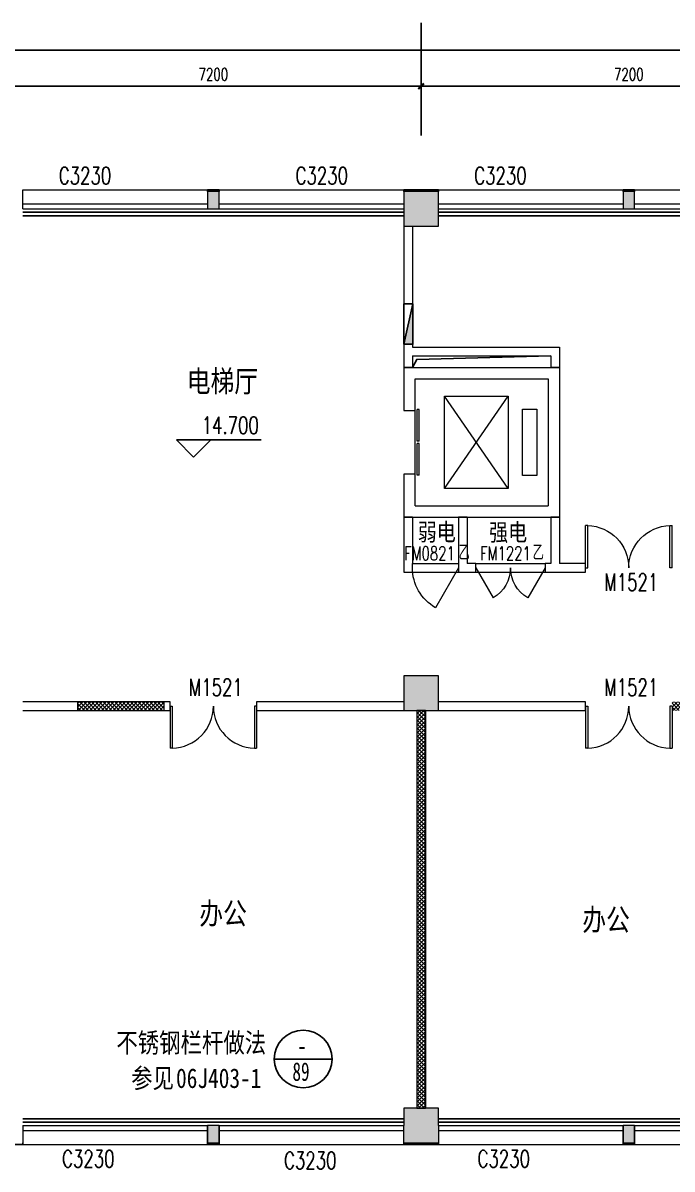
# Model space of a CAD drawing. Header units: millimetres. Extents: x 164760 to 3716174, y -1766400 to 11969.
# Drawn here: x 3496180 to 3507430, y -1572316 to -1552439 of the extents above; entities that cross this region are included whole.
import ezdxf
from ezdxf.enums import TextEntityAlignment as Align

# ---------------------------------------------------------------- set-up
doc = ezdxf.new("R2010")
doc.units = ezdxf.units.MM
doc.header["$LTSCALE"] = 1000
doc.layers.get('0').update_dxf_attribs({"color": 253, "linetype": 'CONTINUOUS'})
doc.layers.get('Defpoints').update_dxf_attribs({"color": 250, "linetype": 'CONTINUOUS', "lineweight": 0})
for name, color, linetype in [('3', 253, 'CONTINUOUS'), ('AXIS', 253, 'CONTINUOUS'), ('DIM_ELEV', 253, 'CONTINUOUS'), ('DIM_IDEN', 253, 'CONTINUOUS'), ('DIM_SYMB', 253, 'CONTINUOUS'), ('PUB_TEXT', 253, 'CONTINUOUS'), ('SURFACE', 253, 'CONTINUOUS'), ('w-消火栓', 253, 'CONTINUOUS'), ('WINDOW_TEXT', 253, 'CONTINUOUS')]:
    doc.layers.add(name, color=color, linetype=linetype)
for name, color, linetype, lineweight in [('COLUMN', 253, 'CONTINUOUS', 0), ('PUB_HATCH', 253, 'CONTINUOUS', 0), ('RC-Modelling【天花造型】', 253, 'CONTINUOUS', 0), ('STAIR', 253, 'CONTINUOUS', 0), ('WALL', 253, 'CONTINUOUS', 0), ('Wall【墙体】', 253, 'CONTINUOUS', 0), ('WINDOW', 253, 'CONTINUOUS', 0)]:
    doc.layers.add(name, color=color, linetype=linetype, lineweight=lineweight)
doc.styles.add('-宋体', font='', dxfattribs={"width": 0.8})
doc.styles.add('_TCH_DIM', font='SIMPLEX', dxfattribs={"bigfont": 'GBCBIG'})
doc.styles.add('_TCH_DIM_T3', font='SIMPLEX', dxfattribs={"width": 0.705882, "bigfont": 'GBCBIG'})
doc.styles.add('_TCH_WINDOW', font='SIMPLEX', dxfattribs={"bigfont": 'GBCBIG'})
doc.styles.get("Standard").update_dxf_attribs({"font": 'GBENOR', "bigfont": 'GBCBIG'})
doc.styles.add('宋体', font='', dxfattribs={"width": 0.7})
doc.styles.get('-宋体').set_extended_font_data('SimSun')
doc.styles.get('宋体').set_extended_font_data('SimSun')
doc.dimstyles.new('_TCH_ARCH&&100', dxfattribs={"dimtxt": 212.5, "dimasz": 100, "dimexe": 250, "dimexo": 300, "dimgap": 100, "dimtad": 1, "dimdec": 0, "dimzin": 0, "dimdsep": 46, "dimtxsty": '_TCH_DIM_T3', "dimblk": 'ARCHTICK', "dimcen": 0.09, "dimclrt": 7, "dimazin": 2, "dimtfac": 1, "dimtdec": 0, "dimtix": 1, "dimtmove": 2, "dimatfit": 3, "dimtolj": 1, "dimtzin": 0, "dimarcsym": 0})

# ---------------------------------------------------------------- blocks, each defined once
blk = doc.blocks.new('$QC001_5')
blk.add_line((-325, 200), (325, 0))
blk.add_lwpolyline([(325, 0), (325, 200), (-325, 200), (-325, 0)], close=True)
blk.add_solid([(-325, 200), (325, 200), (-325, 200), (325, 0)])
at = {"flags": 1}
for tag in ['UNIT', 'WHAT', 'SPEC']:
    blk.add_attdef(tag, (0, 0), '', height=0.001, dxfattribs=at)
blk = doc.blocks.new('$DorLib2D$00000002')
for p, q in [((-0.5, 0), (-0.5, 0.4875)), ((-0.475, 0.4875), (-0.5, 0.4875)), ((-0.475, 0), (-0.475, 0.4875)), ((0.475, 0), (0.475, 0.4875)), ((0.475, 0.4875), (0.5, 0.4875)), ((0.5, 0), (0.5, 0.4875)), ((-0.5, 0), (-0.475, 0)), ((0.5, 0), (0.475, 0))]:
    blk.add_line(p, q)
at = {"lineweight": 13}
for centre, start, end in [((-0.4875, 0), 0, 88.53072), ((0.4875, 0), 91.46928, 180)]:
    blk.add_arc(centre, 0.4875, start, end, dxfattribs=at)
blk = doc.blocks.new('$TCHSYS$LDOR22D')
for p, q in [((-0.517, 0.833), (-0.017, 0.833)), ((-0.517, 0.833), (-0.517, 0.667)), ((-0.017, 0.833), (-0.017, 0.667)), ((0.017, 0.833), (0.017, 0.667)), ((0.017, 0.833), (0.517, 0.833)), ((0.517, 0.833), (0.517, 0.667)), ((-0.517, 0.667), (-0.017, 0.667)), ((0.017, 0.667), (0.517, 0.667)), ((-0.5, 0.5), (0.5, 0.5))]:
    blk.add_line(p, q)
blk = doc.blocks.new('$WINLIB2D$00000004')
for p, q in [((-0.5, 0.5), (0.5, 0.5)), ((-0.5, 0.5), (-0.5, -0.5)), ((0.5, -0.5), (0.5, 0.5)), ((-0.5, 0.2406), (0.5, 0.2406)), ((-0.5, -0.5), (0.5, -0.5))]:
    blk.add_line(p, q)
blk = doc.blocks.new('$DorLib2D$00000214')
at = {"color": 0}
blk.add_line((0.5, 0), (0, 0.866), dxfattribs=at)
blk.add_arc((0.5, 0), 1, 120, 180, dxfattribs=at)
blk = doc.blocks.new('$DorLib2D$00000215')
at = {"color": 0}
for p, q in [((-0.5, 0), (-0.25, 0.433)), ((0.5, 0), (0.25, 0.433))]:
    blk.add_line(p, q, dxfattribs=at)
for centre, start, end in [((-0.5, 0), 0, 60), ((0.5, 0), 120, 180)]:
    blk.add_arc(centre, 0.5, start, end, dxfattribs=at)
blk = doc.blocks.new('海龙_0918165925')
at = {"layer": 'PUB_HATCH'}
for points in [[(-28900, -300), (-28700, -300), (-28700, 0), (-28900, 0)], [(-25500, -600), (-24900, -600), (-24900, 0), (-25500, 0)], [(-21700, -300), (-21500, -300), (-21500, 0), (-21700, 0)], [(-25500, -9000), (-24900, -9000), (-24900, -8400), (-25500, -8400)], [(-25500, -16500), (-24900, -16500), (-24900, -15900), (-25500, -15900)], [(-28900, -16500), (-28700, -16500), (-28700, -16200), (-28900, -16200)], [(-21700, -16500), (-21500, -16500), (-21500, -16200), (-21700, -16200)]]:
    blk.add_hatch(color=256, dxfattribs=at).paths.add_polyline_path(points)
at = {"layer": 'COLUMN'}
for p, q in [((-24900, 0), (-25500, 0)), ((-25500, -300), (-25500, -600)), ((-24900, -600), (-24900, -300)), ((-25500, -600), (-24900, -600)), ((-24900, -8400), (-25500, -8400)), ((-25500, -8400), (-25500, -9000)), ((-24900, -9000), (-24900, -8400)), ((-25500, -9000), (-24900, -9000)), ((-24900, -15900), (-25500, -15900)), ((-25500, -15900), (-25500, -16200)), ((-24900, -16200), (-24900, -15900)), ((-25500, -16500), (-24900, -16500))]:
    blk.add_line(p, q, dxfattribs=at)
blk = doc.blocks.new('_ArchTick')
at = {"color": 2, "linetype": 'ByBlock', "const_width": 0.4}
blk.add_lwpolyline([(-0.5, -0.5), (0.5, 0.5)], dxfattribs=at)
blk = doc.blocks.new('*D607')
at = {"layer": 'AXIS', "color": 0, "lineweight": -2, "transparency": 16777216}
for p, q in [((3503080, -1554394), (3503080, -1553288)), ((3510280, -1554394), (3510280, -1553288)), ((3503080, -1553538), (3510280, -1553538))]:
    blk.add_line(p, q, dxfattribs=at)
at = {"layer": 'Defpoints', "color": 0, "transparency": 16777216}
for p in [(3510280, -1553538), (3503080, -1554694), (3510280, -1554694)]:
    blk.add_point(p, dxfattribs=at)
at = {"layer": 'AXIS', "color": 0, "lineweight": -2, "transparency": 16777216, "xscale": 100, "yscale": 100, "zscale": 100, "rotation": 180}
blk.add_blockref('_ArchTick', (3503080, -1553538), dxfattribs=at)
at = {"layer": 'AXIS', "color": 0, "lineweight": -2, "transparency": 16777216, "xscale": 100, "yscale": 100, "zscale": 100}
blk.add_blockref('_ArchTick', (3510280, -1553538), dxfattribs=at)
at = {"layer": 'AXIS', "color": 7, "transparency": 16777216, "insert": (3506680, -1553332), "char_height": 212.5, "attachment_point": 5, "style": '_TCH_DIM_T3'}
blk.add_mtext('\\A1;7200', dxfattribs=at)
blk = doc.blocks.new('*D608')
at = {"layer": 'AXIS', "color": 0, "lineweight": -2, "transparency": 16777216}
for p, q in [((3495880, -1554394), (3495880, -1553288)), ((3503080, -1554394), (3503080, -1553288)), ((3495880, -1553538), (3503080, -1553538))]:
    blk.add_line(p, q, dxfattribs=at)
at = {"layer": 'Defpoints', "color": 0, "transparency": 16777216}
for p in [(3503080, -1553538), (3495880, -1554694), (3503080, -1554694)]:
    blk.add_point(p, dxfattribs=at)
at = {"layer": 'AXIS', "color": 0, "lineweight": -2, "transparency": 16777216, "xscale": 100, "yscale": 100, "zscale": 100, "rotation": 180}
blk.add_blockref('_ArchTick', (3495880, -1553538), dxfattribs=at)
at = {"layer": 'AXIS', "color": 0, "lineweight": -2, "transparency": 16777216, "xscale": 100, "yscale": 100, "zscale": 100}
blk.add_blockref('_ArchTick', (3503080, -1553538), dxfattribs=at)
at = {"layer": 'AXIS', "color": 7, "transparency": 16777216, "insert": (3499480, -1553332), "char_height": 212.5, "attachment_point": 5, "style": '_TCH_DIM_T3'}
blk.add_mtext('\\A1;7200', dxfattribs=at)
blk = doc.blocks.new('*D623')
at = {"layer": 'AXIS', "color": 0, "lineweight": -2, "transparency": 16777216}
for p, q in [((3481180, -1554433), (3481180, -1552663)), ((3575380, -1554433), (3575380, -1552663)), ((3481180, -1552913), (3575380, -1552913))]:
    blk.add_line(p, q, dxfattribs=at)
at = {"layer": 'Defpoints', "color": 0, "transparency": 16777216}
for p in [(3575380, -1552913), (3481180, -1554733), (3575380, -1554733)]:
    blk.add_point(p, dxfattribs=at)
at = {"layer": 'AXIS', "color": 0, "lineweight": -2, "transparency": 16777216, "xscale": 100, "yscale": 100, "zscale": 100, "rotation": 180}
blk.add_blockref('_ArchTick', (3481180, -1552913), dxfattribs=at)
at = {"layer": 'AXIS', "color": 0, "lineweight": -2, "transparency": 16777216, "xscale": 100, "yscale": 100, "zscale": 100}
blk.add_blockref('_ArchTick', (3575380, -1552913), dxfattribs=at)
at = {"layer": 'AXIS', "color": 7, "transparency": 16777216, "insert": (3528280, -1552707), "char_height": 212.5, "attachment_point": 5, "style": '_TCH_DIM_T3'}
blk.add_mtext('\\A1;94200', dxfattribs=at)
blk = doc.blocks.new('海龙_0926164331')
at = {"layer": 'AXIS'}
blk.add_line((-25170.3, -2397.2), (-25170.3, -800), dxfattribs=at)
for p1, p2, distance, picture, middle in [((-47070.3, -3094), (47129.7, -3094), 1819.8, '*D623', (29.7, -1067.9)), ((-32370.3, -3054.5), (-25170.3, -3054.5), 1155.3, '*D608', (-28770.3, -1693)), ((-25170.3, -3054.5), (-17970.3, -3054.5), 1155.3, '*D607', (-21570.3, -1693))]:
    dim = blk.add_aligned_dim(p1=p1, p2=p2, distance=distance, dimstyle='_TCH_ARCH&&100', dxfattribs=at)
    dim.commit()
    dim.dimension.update_dxf_attribs({"geometry": picture, "text_midpoint": middle, "insert": (-3528250.3, 1551639)})

msp = doc.modelspace()

# ---------------------------------------------------------------- hatches: boundary and pattern name
at = {"layer": 'RC-Modelling【天花造型】'}
h = msp.add_hatch(dxfattribs=at)
h.set_pattern_fill('ANSI37', color=1, scale=15)
h.set_pattern_definition([(45, (3880661.28, -1406196.814), (-33.6759605, 33.6759605), []), (135, (3880661.28, -1406196.814), (-33.6759605, -33.6759605), [])])
h.paths.add_polyline_path([(3536251.4, -1564212.1), (3537751.4, -1564212.1), (3537751.4, -1564362.1), (3536251.4, -1564362.1)])
h.paths.add_polyline_path([(3527313.1, -1564362.1), (3525813.1, -1564362.1), (3525813.1, -1564212.1), (3527313.1, -1564212.1)])
h.paths.add_polyline_path([(3522005.6, -1564362.1), (3523505.6, -1564362.1), (3523505.6, -1564212.1), (3522005.6, -1564212.1)])
h.paths.add_polyline_path([(3513209.8, -1564212.1), (3514630, -1564212.1), (3514630, -1564362.1), (3513209.8, -1564362.1)])
h.paths.add_polyline_path([(3507430, -1564212.1), (3508868.3, -1564212.1), (3508868.3, -1564362.1), (3507430, -1564362.1)])
h.paths.add_polyline_path([(3497128.2, -1564362.1), (3498628.2, -1564362.1), (3498628.2, -1564212.1), (3497128.2, -1564212.1)])
h.paths.add_polyline_path([(3493755, -1564362.1), (3495580, -1564362.1), (3495580, -1564212.1), (3493755, -1564212.1)])
h.paths.add_polyline_path([(3481780, -1564212.1), (3483743.5, -1564212.1), (3483743.5, -1564362.1), (3481780, -1564362.1)])
h.paths.add_polyline_path([(3484980, -1561812.1), (3484930, -1561812.1), (3484930, -1561962.1), (3484980, -1561962.1)])
h.paths.add_polyline_path([(3484030, -1561812.1), (3483930.5, -1561812.1), (3483930.5, -1560537.1), (3483930.5, -1559812.1), (3483330.5, -1559812.1), (3483330.5, -1558662.1), (3481380, -1558662.1), (3481380, -1558812.1), (3483180.5, -1558812.1), (3483180.5, -1559887.1), (3483180.5, -1560012.1), (3483180.5, -1560612.1), (3483780.5, -1560612.1), (3483780.5, -1561812.1), (3482880.5, -1561812.1), (3482880.5, -1561962.1), (3483855.5, -1561962.1), (3484030, -1561962.1)])
h.paths.add_polyline_path([(3483387.4, -1560047.7), (3483780.5, -1559962.1), (3483330.5, -1559962.1), (3483330.5, -1560012.1), (3483330.5, -1560462.1)], flags=16)
h.paths.add_polyline_path([(3481980.5, -1561812.1), (3481780, -1561812.1), (3481780, -1561962.1), (3481980.5, -1561962.1)], flags=17)
h.paths.add_polyline_path([(3495955, -1555962.1), (3495805, -1555962.1), (3495805, -1561962.1), (3495955, -1561962.1)])
h.paths.add_polyline_path([(3513780, -1561812.1), (3513730, -1561812.1), (3513730, -1561887.1), (3513730, -1561962.1), (3513780, -1561962.1)])
h.paths.add_polyline_path([(3512680.5, -1560537.1), (3512680.2, -1559812.1), (3512080.5, -1559812.1), (3512080.5, -1558662.1), (3510130, -1558662.1), (3510130, -1558812.1), (3511930.5, -1558812.1), (3511930.5, -1559887.1), (3511930.5, -1560012.1), (3511930.5, -1560612.1), (3512530.5, -1560612.1), (3512530.5, -1561812.1), (3511679.5, -1561812.1), (3511679.5, -1561962.1), (3512605.5, -1561962.1), (3512830, -1561962.1), (3512830, -1561812.1), (3512680.5, -1561812.1)])
h.paths.add_polyline_path([(3512530.2, -1560462.1), (3512080.2, -1560462.1), (3512080.5, -1560460.3), (3512080.5, -1560012.1), (3512080.5, -1559962.1), (3512530.2, -1559962.1)], flags=16)
h.paths.add_polyline_path([(3510779.5, -1561812.1), (3510130, -1561812.1), (3510130, -1561962.1), (3510130, -1561962.1), (3510779.5, -1561962.1)])
h.paths.add_polyline_path([(3510130, -1563612.4), (3510055, -1563612.4), (3509980, -1563612.4), (3509980, -1563762.1), (3510130, -1563762.1)])
h.paths.add_polyline_path([(3510130, -1561962.1), (3509980, -1561962.1), (3509980, -1562112.4), (3510055, -1562112.4), (3510130, -1562112.4)])
h.paths.add_polyline_path([(3517938.6, -1561812.1), (3519036.8, -1561812.1), (3519036.8, -1561962.1), (3517938.6, -1561962.1)])
h.paths.add_polyline_path([(3524755, -1555962.1), (3524605, -1555962.1), (3524605, -1561962.1), (3524755, -1561962.1)])
h.paths.add_polyline_path([(3546205, -1561812.1), (3543430, -1561812.1), (3543430, -1561962.1), (3546205, -1561962.1)])
h.paths.add_polyline_path([(3541930, -1561812.1), (3539155, -1561812.1), (3539155, -1555962.1), (3539005, -1555962.1), (3539005, -1561812.1), (3538405, -1561812.1), (3538405, -1561962.1), (3539080, -1561962.1), (3541930, -1561962.1)])
h.paths.add_polyline_path([(3535555, -1563762.1), (3535405, -1563762.1), (3535405, -1564212.1), (3535555, -1564212.1)])
h.paths.add_polyline_path([(3535555, -1561962.1), (3536905, -1561962.1), (3536905, -1561812.1), (3535480, -1561812.1), (3534280, -1561812.1), (3534280, -1561962.1), (3535405, -1561962.1), (3535405, -1562262.1), (3535555, -1562262.1)])
h.paths.add_polyline_path([(3535405, -1564362.1), (3535405, -1571562.1), (3535555, -1571562.1), (3535555, -1564362.1)])
h.paths.add_polyline_path([(3517405, -1564362.1), (3517405, -1571262.1), (3517555, -1571262.1), (3517555, -1564362.1)])
h.paths.add_polyline_path([(3503005, -1564362.1), (3503005, -1571262.1), (3503155, -1571262.1), (3503155, -1564362.1)])
h.paths.add_polyline_path([(3488605, -1564362.1), (3488605, -1571262.1), (3488755, -1571262.1), (3488755, -1564362.1)])

# ---------------------------------------------------------------- linework, layer by layer
at = {"layer": '3'}
for p, q in [((3502780, -1555722.1), (3496180, -1555722.1)), ((3509980, -1555722.1), (3503380, -1555722.1)), ((3502780, -1555782.1), (3496180, -1555782.1)), ((3509980, -1555782.1), (3503380, -1555782.1))]:
    msp.add_line(p, q, dxfattribs=at)
for points in [[(3502930, -1558412.1), (3503004, -1558275.9), (3505330, -1558212.1)], [(3496180, -1571442.1), (3502780, -1571442.1)], [(3503380, -1571442.1), (3509980, -1571442.1)], [(3496180, -1571502.1), (3502780, -1571502.1)], [(3503380, -1571502.1), (3509980, -1571502.1)]]:
    msp.add_lwpolyline(points, dxfattribs=at)
at = {"layer": 'DIM_ELEV'}
for p, q in [((3499138.8, -1559970.5), (3498838.8, -1559670.5)), ((3498838.8, -1559670.5), (3500307.7, -1559670.5)), ((3499138.8, -1559970.5), (3499438.8, -1559670.5))]:
    msp.add_line(p, q, dxfattribs=at)
at = {"layer": 'DIM_IDEN'}
msp.add_line((3501536.7, -1570407.4), (3500536.7, -1570407.4), dxfattribs=at)
msp.add_circle((3501036.7, -1570407.4), 500, dxfattribs=at)
at = {"layer": 'DIM_SYMB'}
msp.add_lwpolyline([(3500536.7, -1570407.4, 0, 0, 0), (3497290.1, -1570407.4, 0, 0, 0), (3497290.1, -1571207.2, 80, 0, 0), (3497290.1, -1571507.2, 0, 0, 0)], format="xyseb", dxfattribs=at)
at = {"layer": 'RC-Modelling【天花造型】'}
for p, q in [((3503005, -1564362.1), (3503005, -1571262.1)), ((3503155, -1564362.1), (3503155, -1571262.1))]:
    msp.add_line(p, q, dxfattribs=at)
for points in [[(3497128.2, -1564362.1), (3498628.2, -1564362.1), (3498628.2, -1564212.1), (3497128.2, -1564212.1)], [(3503005, -1564362.1), (3503005, -1571262.1), (3503155, -1571262.1), (3503155, -1564362.1)]]:
    msp.add_lwpolyline(points, close=True, dxfattribs=at)
at = {"layer": 'STAIR'}
for p, q in [((3503487.2, -1560512.1), (3504587.2, -1558912.1)), ((3504587.2, -1560512.1), (3503487.2, -1558912.1)), ((3503487.2, -1558912.1), (3504587.2, -1558912.1)), ((3503487.2, -1560512.1), (3503487.2, -1558912.1)), ((3504587.2, -1558912.1), (3504587.2, -1560512.1)), ((3504837.2, -1559137.1), (3505087.2, -1559137.1)), ((3504837.2, -1560287.1), (3504837.2, -1559137.1)), ((3505087.2, -1559137.1), (3505087.2, -1560287.1)), ((3505087.2, -1560287.1), (3504837.2, -1560287.1)), ((3504587.2, -1560512.1), (3503487.2, -1560512.1))]:
    msp.add_line(p, q, dxfattribs=at)
at = {"layer": 'SURFACE'}
for p, q in [((3499380, -1555332.1), (3499380, -1555362.1)), ((3499380, -1555332.1), (3499580, -1555332.1)), ((3499580, -1555332.1), (3499580, -1555362.1)), ((3502780, -1555332.1), (3502780, -1555362.1)), ((3502780, -1555332.1), (3503080, -1555332.1)), ((3503080, -1555332.1), (3503380, -1555332.1)), ((3503380, -1555332.1), (3503380, -1555362.1)), ((3506580, -1555332.1), (3506580, -1555362.1)), ((3506580, -1555332.1), (3506780, -1555332.1)), ((3506780, -1555332.1), (3506780, -1555362.1)), ((3495880, -1571892.1), (3496180, -1571892.1)), ((3496180, -1571892.1), (3496180, -1571862.1)), ((3499380, -1571892.1), (3499380, -1571862.1)), ((3499380, -1571892.1), (3499580, -1571892.1)), ((3499580, -1571892.1), (3499580, -1571862.1)), ((3502780, -1571892.1), (3502780, -1571862.1)), ((3502780, -1571892.1), (3503080, -1571892.1)), ((3503080, -1571892.1), (3503380, -1571892.1)), ((3503380, -1571892.1), (3503380, -1571862.1)), ((3506580, -1571892.1), (3506580, -1571862.1)), ((3506580, -1571892.1), (3506780, -1571892.1)), ((3506780, -1571892.1), (3506780, -1571862.1))]:
    msp.add_line(p, q, dxfattribs=at)
at = {"layer": 'WALL'}
for p, q in [((3499580, -1555362.1), (3499380, -1555362.1)), ((3499380, -1555362.1), (3499380, -1555662.1)), ((3499580, -1555662.1), (3499580, -1555362.1)), ((3506780, -1555362.1), (3506580, -1555362.1)), ((3506580, -1555362.1), (3506580, -1555662.1)), ((3506780, -1555662.1), (3506780, -1555362.1)), ((3499380, -1555662.1), (3499580, -1555662.1)), ((3506580, -1555662.1), (3506780, -1555662.1)), ((3502780, -1558412.1), (3505480, -1558412.1)), ((3502780, -1558412.1), (3502780, -1559162.1)), ((3505480, -1558412.1), (3505480, -1561012.1)), ((3502980, -1558612.1), (3505280, -1558612.1)), ((3502980, -1559162.1), (3502980, -1558612.1)), ((3505280, -1558612.1), (3505280, -1560812.1)), ((3502780, -1559162.1), (3502980, -1559162.1)), ((3502980, -1560262.1), (3502780, -1560262.1)), ((3502780, -1560262.1), (3502780, -1561012.1)), ((3502980, -1560812.1), (3502980, -1560262.1)), ((3502980, -1560812.1), (3505280, -1560812.1)), ((3502780, -1561012.1), (3505480, -1561012.1)), ((3499580, -1571562.1), (3499380, -1571562.1)), ((3499380, -1571562.1), (3499380, -1571862.1)), ((3499580, -1571862.1), (3499580, -1571562.1)), ((3506780, -1571562.1), (3506580, -1571562.1)), ((3506580, -1571562.1), (3506580, -1571862.1)), ((3506780, -1571862.1), (3506780, -1571562.1)), ((3499380, -1571862.1), (3499580, -1571862.1)), ((3506580, -1571862.1), (3506780, -1571862.1))]:
    msp.add_line(p, q, dxfattribs=at)
at = {"layer": 'Wall【墙体】', "color": 6}
for p, q in [((3502780, -1555962.1), (3502780, -1558137.1)), ((3502930, -1555962.1), (3502930, -1558062.1)), ((3502780, -1558137.1), (3502780, -1558412.1)), ((3502930, -1558062.1), (3505480, -1558062.1)), ((3505480, -1558062.1), (3505480, -1558412.1)), ((3502930, -1558212.1), (3505330, -1558212.1)), ((3502930, -1558212.1), (3502930, -1558412.1)), ((3505330, -1558212.1), (3505330, -1558412.1)), ((3502930, -1558412.1), (3502780, -1558412.1)), ((3505480, -1558412.1), (3505330, -1558412.1)), ((3502780, -1561012.1), (3502780, -1561962.1)), ((3502930, -1561012.1), (3502780, -1561012.1)), ((3502930, -1561012.1), (3502930, -1561812.1)), ((3503730, -1561012.1), (3503730, -1561812.1)), ((3503880, -1561012.1), (3503730, -1561012.1)), ((3503880, -1561012.1), (3503880, -1561812.1)), ((3505330, -1561012.1), (3505330, -1561812.1)), ((3505480, -1561012.1), (3505330, -1561012.1)), ((3505480, -1561012.1), (3505480, -1561812.1)), ((3502930, -1561962.1), (3502930, -1561812.1)), ((3503730, -1561812.1), (3503730, -1561962.1)), ((3504030, -1561812.1), (3503880, -1561812.1)), ((3504030, -1561962.1), (3504030, -1561812.1)), ((3505330, -1561812.1), (3505230, -1561812.1)), ((3505230, -1561812.1), (3505230, -1561962.1)), ((3505930, -1561812.1), (3505480, -1561812.1)), ((3505930, -1561962.1), (3505930, -1561812.1)), ((3502780, -1561962.1), (3502930, -1561962.1)), ((3503730, -1561962.1), (3503805, -1561962.1)), ((3503805, -1561962.1), (3504030, -1561962.1)), ((3505230, -1561962.1), (3505405, -1561962.1)), ((3505405, -1561962.1), (3505930, -1561962.1)), ((3498730, -1564212.1), (3496180, -1564212.1)), ((3498730, -1564362.1), (3498730, -1564212.1)), ((3502780, -1564212.1), (3500230, -1564212.1)), ((3500230, -1564212.1), (3500230, -1564362.1)), ((3505930, -1564212.1), (3503380, -1564212.1)), ((3505930, -1564362.1), (3505930, -1564212.1)), ((3496180, -1564362.1), (3498730, -1564362.1)), ((3500230, -1564362.1), (3502780, -1564362.1)), ((3503380, -1564362.1), (3505930, -1564362.1))]:
    msp.add_line(p, q, dxfattribs=at)
at = {"layer": 'WINDOW'}
for p, q in [((3502930, -1561812.1), (3503730, -1561812.1)), ((3504030, -1561812.1), (3505230, -1561812.1)), ((3502930, -1561962.1), (3503730, -1561962.1)), ((3504030, -1561962.1), (3505230, -1561962.1))]:
    msp.add_line(p, q, dxfattribs=at)

# ---------------------------------------------------------------- block references
at = {"layer": 'AXIS'}
msp.add_blockref('海龙_0926164331', (3528250.3, -1551639), dxfattribs=at)
at = {"layer": 'COLUMN'}
msp.add_blockref('海龙_0918165925', (3528280, -1555362.1), dxfattribs=at)
at = {"layer": 'w-消火栓', "xscale": 1.077000000048428, "yscale": 0.8000000000465661, "rotation": 270}
msp.add_blockref('$QC001_5', (3502780, -1557662.1), dxfattribs=at)
at = {"layer": 'WINDOW'}
ref = msp.add_blockref('$WINLIB2D$00000004', (3497780, -1555497.1), dxfattribs=dict(at, xscale=3200, yscale=-330, zscale=3200))
ref.add_attrib('A', 'C3230', (3496801.5, -1555235.9), dxfattribs={"layer": 'WINDOW_TEXT', "height": 297.5, "style": '_TCH_WINDOW', "width": 0.705882})
ref = msp.add_blockref('$WINLIB2D$00000004', (3501180, -1555497.1), dxfattribs=dict(at, xscale=3200, yscale=-330, zscale=3200))
ref.add_attrib('A', 'C3230', (3500904.8, -1555235.9), dxfattribs={"layer": 'WINDOW_TEXT', "height": 297.5, "style": '_TCH_WINDOW', "width": 0.705882})
ref = msp.add_blockref('$WINLIB2D$00000004', (3504980, -1555497.1), dxfattribs=dict(at, xscale=3200, yscale=-330, zscale=3200))
ref.add_attrib('A', 'C3230', (3504001.5, -1555235.9), dxfattribs={"layer": 'WINDOW_TEXT', "height": 297.5, "style": '_TCH_WINDOW', "width": 0.705882})
ref = msp.add_blockref('$WINLIB2D$00000004', (3508380, -1555497.1), dxfattribs=dict(at, xscale=3200, yscale=-330, zscale=3200))
ref.add_attrib('A', 'C3230', (3508104.8, -1555235.9), dxfattribs={"layer": 'WINDOW_TEXT', "height": 297.5, "style": '_TCH_WINDOW', "width": 0.705882})
at = {"layer": 'WINDOW', "xscale": -1100, "yscale": 200, "zscale": -1100, "rotation": 270}
msp.add_blockref('$TCHSYS$LDOR22D', (3502880, -1559712.1), dxfattribs=at)
at = {"layer": 'WINDOW'}
ref = msp.add_blockref('$DorLib2D$00000002', (3506680, -1561887.1), dxfattribs=dict(at, xscale=1500, yscale=-1500, zscale=1500, rotation=180))
ref.add_attrib('A', 'M1521', (3506255, -1562285.9), dxfattribs={"layer": 'WINDOW_TEXT', "height": 297.5, "style": '_TCH_WINDOW', "width": 0.705882})
for name, p, xscale, yscale, zscale in [('$DorLib2D$00000214', (3503330, -1561887.1), 800, -800, 800), ('$DorLib2D$00000215', (3504630, -1561887.1), 1200, -1200, 1200)]:
    msp.add_blockref(name, p, dxfattribs=dict(at, xscale=xscale, yscale=yscale, zscale=zscale))
ref = msp.add_blockref('$DorLib2D$00000002', (3499480, -1564287.1), dxfattribs=dict(at, xscale=-1500, yscale=-1500, zscale=-1500))
ref.add_attrib('A', 'M1521', (3499055, -1564110.9), dxfattribs={"layer": 'WINDOW_TEXT', "height": 297.5, "style": '_TCH_WINDOW', "width": 0.705882})
ref = msp.add_blockref('$DorLib2D$00000002', (3506680, -1564287.1), dxfattribs=dict(at, xscale=-1500, yscale=-1500, zscale=-1500))
ref.add_attrib('A', 'M1521', (3506255, -1564110.9), dxfattribs={"layer": 'WINDOW_TEXT', "height": 297.5, "style": '_TCH_WINDOW', "width": 0.705882})
ref = msp.add_blockref('$WINLIB2D$00000004', (3497780, -1571727.1), dxfattribs=dict(at, xscale=3200, yscale=330, zscale=3200))
ref.add_attrib('A', 'C3230', (3496858.7, -1572285.9), dxfattribs={"layer": 'WINDOW_TEXT', "height": 297.5, "style": '_TCH_WINDOW', "width": 0.705882})
ref = msp.add_blockref('$WINLIB2D$00000004', (3501180, -1571727.1), dxfattribs=dict(at, xscale=3200, yscale=330, zscale=3200))
ref.add_attrib('A', 'C3230', (3500705, -1572315.9), dxfattribs={"layer": 'WINDOW_TEXT', "height": 297.5, "style": '_TCH_WINDOW', "width": 0.705882})
ref = msp.add_blockref('$WINLIB2D$00000004', (3504980, -1571727.1), dxfattribs=dict(at, xscale=3200, yscale=330, zscale=3200))
ref.add_attrib('A', 'C3230', (3504058.7, -1572285.9), dxfattribs={"layer": 'WINDOW_TEXT', "height": 297.5, "style": '_TCH_WINDOW', "width": 0.705882})
ref = msp.add_blockref('$WINLIB2D$00000004', (3508380, -1571727.1), dxfattribs=dict(at, xscale=3200, yscale=330, zscale=3200))
ref.add_attrib('A', 'C3230', (3507905, -1572315.9), dxfattribs={"layer": 'WINDOW_TEXT', "height": 297.5, "style": '_TCH_WINDOW', "width": 0.705882})

# ---------------------------------------------------------------- texts
at = {"layer": 'PUB_TEXT', "width": 0.8}
for s, height, style, p in [('电梯厅', 377.64, '宋体', (3499019.2, -1558841.6)), ('弱电', 302.11, '宋体', (3503022.3, -1561418.9)), ('强电', 302.11, '宋体', (3504258.8, -1561422.5)), ('办公', 377.64, '宋体', (3499236.8, -1568071.8)), ('办公', 377.64, '宋体', (3505874.8, -1568179.7)), ('不锈钢栏杆做法', 339.87, '-宋体', (3497798.9, -1570294.9)), ('参见', 339.87, '-宋体', (3498055.7, -1570909.7)), ('06J403-1', 339.87, '-宋体', (3498833.4, -1570909.7))]:
    msp.add_text(s, height=height, dxfattribs=dict(at, style=style)).set_placement(p)
at = {"layer": 'PUB_TEXT', "color": 7, "style": '_TCH_DIM', "width": 0.705882}
msp.add_text('14.700', height=297.5, dxfattribs=at).set_placement((3499277.7, -1559565.5))
at = {"layer": 'PUB_TEXT', "color": 7, "style": '宋体'}
for s, height, width, p, p2 in [('-', 351.7, 0.646676, (3500935.1, -1570352.3), (3501097.7, -1570352.3)), ('89', 321.87, 0.646957, (3500850.6, -1570786.2), (3501148.4, -1570786.2))]:
    msp.add_text(s, height=height, dxfattribs=dict(at, width=width)).set_placement(p, p2, align=Align.FIT)
at = {"layer": 'WINDOW_TEXT', "style": '_TCH_WINDOW', "width": 0.705882}
for s, p in [('FM0821', (3502786.5, -1561757.1)), ('FM1221', (3504102.5, -1561757.1))]:
    msp.add_text(s, height=238, dxfattribs=at).set_placement(p)
at = {"layer": 'WINDOW_TEXT', "style": '_TCH_WINDOW'}
for p in [(3503730.5, -1561757.1), (3505014.5, -1561757.1)]:
    msp.add_text('乙', height=270.1, dxfattribs=at).set_placement(p)

doc.saveas('drawing.dxf')
